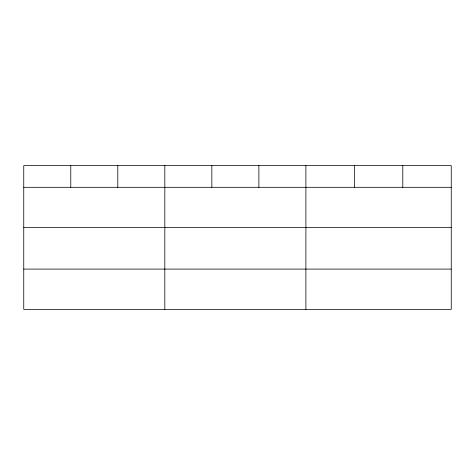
<?xml version="1.0" encoding="UTF-8"?>
<svg xmlns="http://www.w3.org/2000/svg" width="475" height="475" viewBox="0 0 475 475"><rect width="100%" height="100%" fill="white"/><g stroke="black" fill="none" stroke-linecap="round" stroke-linejoin="round"><path stroke-width="0.71" d="M451.25 227.59L451.25 165.638L23.75 165.638L23.75 309.362L451.25 309.362L451.25 227.59L23.75 227.59M23.75 187.31L451.25 187.31M23.75 269.087L451.25 269.087M402.8 165.638L402.8 187.31M354.35 165.638L354.35 187.31M305.9 165.638L305.9 309.362M258.875 165.638L258.875 187.31M211.85 165.638L211.85 187.31M164.825 165.638L164.825 309.362M117.8 165.638L117.8 187.31M70.775 165.638L70.775 187.31"/></g></svg>
